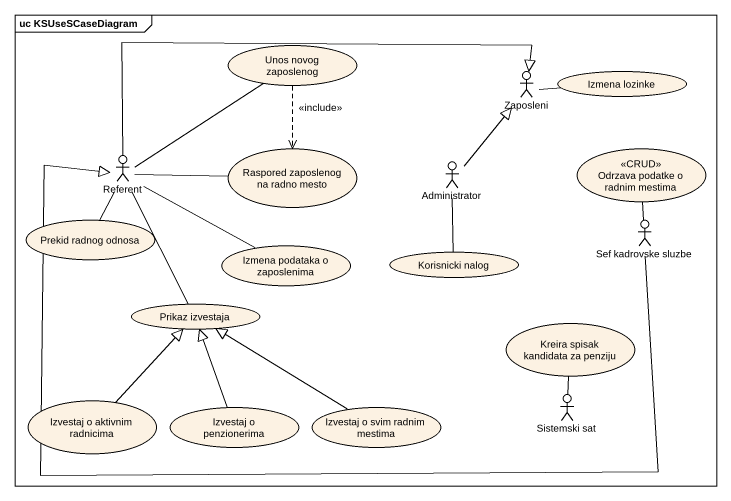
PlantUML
@startuml
mainframe uc KSUseSCaseDiagram
usecase "Unos novog zaposlenog" as Unos_novog_zaposlenog
actor Zaposleni
usecase "Izmena lozinke" as Izmena_lozinke
actor Referent
usecase "Raspored zaposlenog na radno mesto" as Raspored_zaposlenog_na
actor Administrator
usecase "Odrzava podatke o radnim mestima" as Odrzava_podatke_o_radnim <<CRUD>>
usecase "Prekid radnog odnosa" as Prekid_radnog_odnosa
usecase "Izmena podataka o zaposlenima" as Izmena_podataka_o
actor "Sef kadrovske sluzbe" as Sef_kadrovske_sluzbe
usecase "Korisnicki nalog" as Korisnicki_nalog
usecase "Prikaz izvestaja" as Prikaz_izvestaja
usecase "Kreira spisak kandidata za penziju" as Kreira_spisak_kandidata_za
usecase "Izvestaj o aktivnim radnicima" as Izvestaj_o_aktivnim
usecase "Izvestaj o penzionerima" as Izvestaj_o_penzionerima
usecase "Izvestaj o svim radnim mestima" as Izvestaj_o_svim_radnim
actor "Sistemski sat" as Sistemski_sat
Unos_novog_zaposlenog ..> Raspored_zaposlenog_na : <<include>>
Zaposleni -right- Izmena_lozinke
Referent -up- Unos_novog_zaposlenog
Referent -right-|> Zaposleni
Referent -right- Raspored_zaposlenog_na
Referent -- Prekid_radnog_odnosa
Referent -right- Izmena_podataka_o
Referent -- Prikaz_izvestaja
Administrator -up-|> Zaposleni
Administrator -- Korisnicki_nalog
Sef_kadrovske_sluzbe -left-|> Referent
Sef_kadrovske_sluzbe -up- Odrzava_podatke_o_radnim
Izvestaj_o_aktivnim -up-|> Prikaz_izvestaja
Izvestaj_o_penzionerima -up-|> Prikaz_izvestaja
Izvestaj_o_svim_radnim -up-|> Prikaz_izvestaja
Sistemski_sat -up- Kreira_spisak_kandidata_za
@enduml
